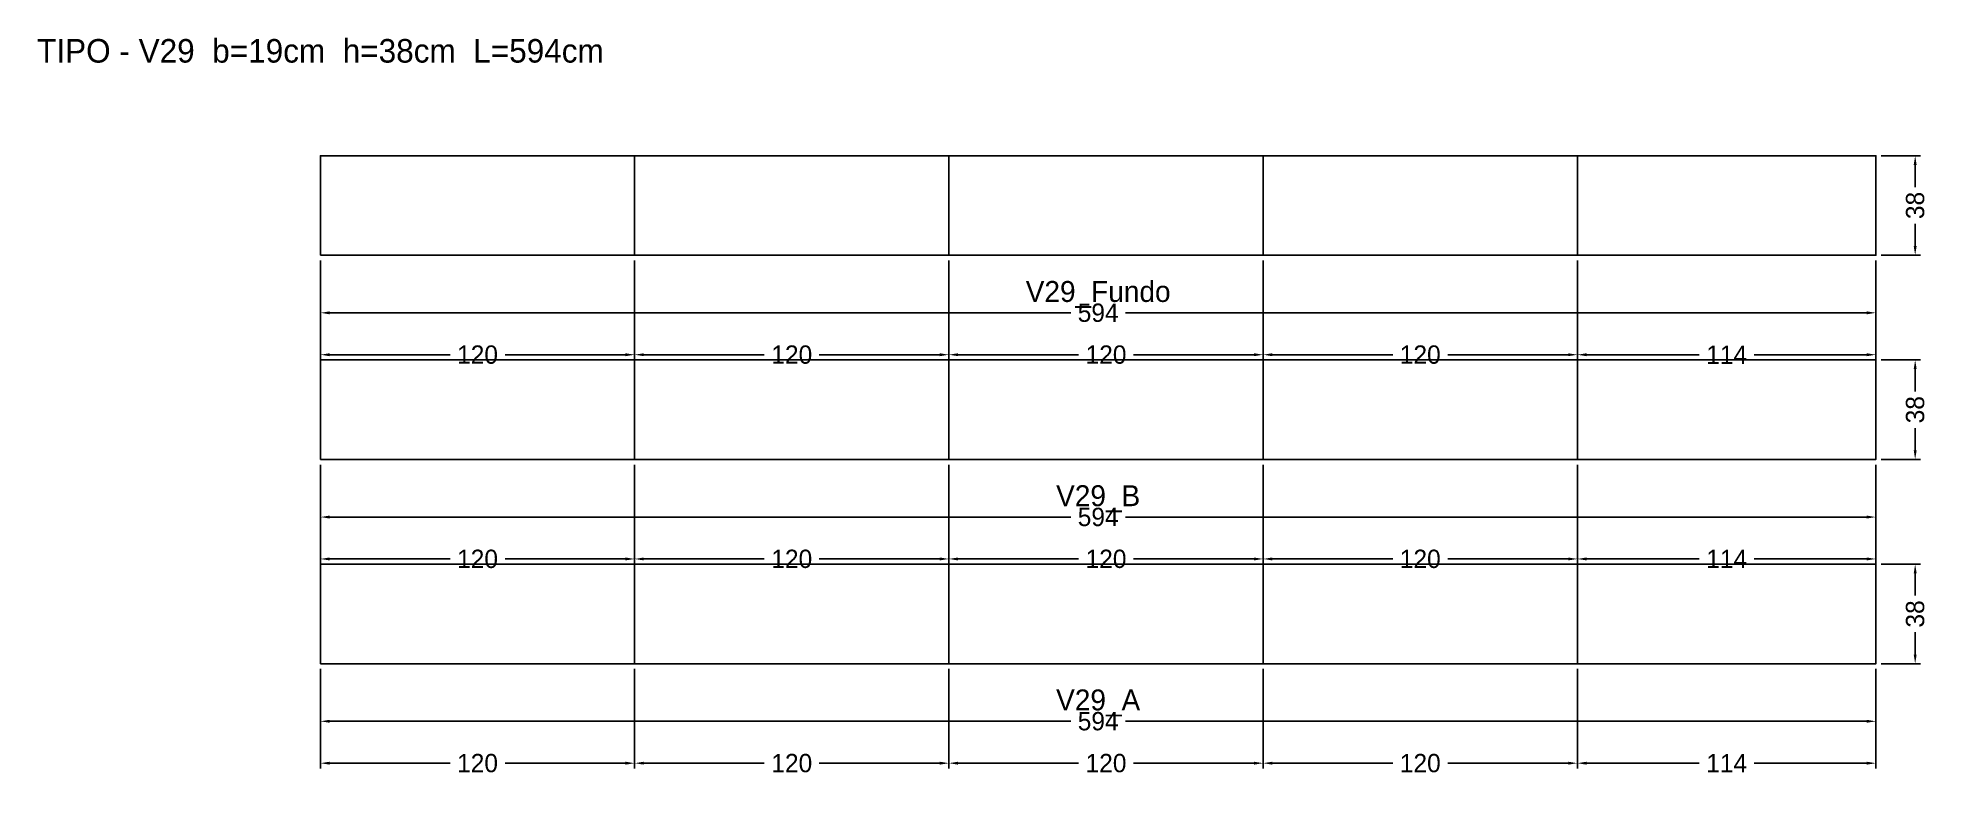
# Model space of a CAD drawing. Header units: metres. Extents: x -108 to 614, y -43 to 239.
import ezdxf

# ---------------------------------------------------------------- set-up
doc = ezdxf.new("R2010")
doc.units = ezdxf.units.M
for name, color, linetype in [('COTA', 3, 'Continuous'), ('NOMENCLATURA', 2, 'Continuous'), ('Paineis', 7, 'Continuous'), ('Texto Secao', 2, 'Continuous')]:
    doc.layers.add(name, color=color, linetype=linetype)
doc.dimstyles.new('COTA_VIG', dxfattribs={"dimtxt": 7, "dimasz": 3.5, "dimexe": 2, "dimexo": 2, "dimgap": 1.5, "dimtad": 1, "dimdec": 1, "dimcen": 2.5, "dimclrd": 3, "dimclre": 3, "dimclrt": 3, "dimazin": 3, "dimtfac": 1, "dimtmove": 0, "dimatfit": 3})

# ---------------------------------------------------------------- blocks, each defined once
blk = doc.blocks.new('_CLOSEDFILLED')
at = {"color": 0, "linetype": 'BYBLOCK'}
blk.add_solid([(-1, 0.16), (0, 0), (-1, -0.16)], dxfattribs=at)
blk = doc.blocks.new('*D1')
at = {"color": 3}
for p, q in [((0, -2), (0, -24)), ((594, -2), (594, -24)), ((3.5, -22), (286.5, -22)), ((307.5, -22), (590.5, -22))]:
    blk.add_line(p, q, dxfattribs=at)
at = {"layer": 'Defpoints'}
for p in [(0, 0), (594, 0), (0, -22)]:
    blk.add_point(p, dxfattribs=at)
at = {"layer": 'COTA', "color": 3, "xscale": 3.5, "yscale": 3.5, "rotation": 180}
blk.add_blockref('_CLOSEDFILLED', (0, -22), dxfattribs=at)
at = {"layer": 'COTA', "color": 3, "xscale": 3.5, "yscale": 3.5}
blk.add_blockref('_CLOSEDFILLED', (594, -22), dxfattribs=at)
at = {"layer": 'COTA', "color": 3, "insert": (297, -22), "char_height": 7, "attachment_point": 5}
blk.add_mtext('594', dxfattribs=at)
blk = doc.blocks.new('*D2')
at = {"color": 3}
for p, q in [((0, -2), (0, -40)), ((120, -2), (120, -40)), ((3.5, -38), (49.5, -38)), ((70.5, -38), (116.5, -38))]:
    blk.add_line(p, q, dxfattribs=at)
at = {"layer": 'Defpoints'}
for p in [(0, 0), (120, 0), (0, -38)]:
    blk.add_point(p, dxfattribs=at)
at = {"layer": 'COTA', "color": 3, "xscale": 3.5, "yscale": 3.5, "rotation": 180}
blk.add_blockref('_CLOSEDFILLED', (0, -38), dxfattribs=at)
at = {"layer": 'COTA', "color": 3, "xscale": 3.5, "yscale": 3.5}
blk.add_blockref('_CLOSEDFILLED', (120, -38), dxfattribs=at)
at = {"layer": 'COTA', "color": 3, "insert": (60, -38), "char_height": 7, "attachment_point": 5}
blk.add_mtext('120', dxfattribs=at)
blk = doc.blocks.new('*D3')
at = {"color": 3}
for p, q in [((120, -2), (120, -40)), ((240, -2), (240, -40)), ((123.5, -38), (169.5, -38)), ((190.5, -38), (236.5, -38))]:
    blk.add_line(p, q, dxfattribs=at)
at = {"layer": 'Defpoints'}
for p in [(120, 0), (240, 0), (120, -38)]:
    blk.add_point(p, dxfattribs=at)
at = {"layer": 'COTA', "color": 3, "xscale": 3.5, "yscale": 3.5, "rotation": 180}
blk.add_blockref('_CLOSEDFILLED', (120, -38), dxfattribs=at)
at = {"layer": 'COTA', "color": 3, "xscale": 3.5, "yscale": 3.5}
blk.add_blockref('_CLOSEDFILLED', (240, -38), dxfattribs=at)
at = {"layer": 'COTA', "color": 3, "insert": (180, -38), "char_height": 7, "attachment_point": 5}
blk.add_mtext('120', dxfattribs=at)
blk = doc.blocks.new('*D4')
at = {"color": 3}
for p, q in [((240, -2), (240, -40)), ((360, -2), (360, -40)), ((243.5, -38), (289.5, -38)), ((310.5, -38), (356.5, -38))]:
    blk.add_line(p, q, dxfattribs=at)
at = {"layer": 'Defpoints'}
for p in [(240, 0), (360, 0), (240, -38)]:
    blk.add_point(p, dxfattribs=at)
at = {"layer": 'COTA', "color": 3, "xscale": 3.5, "yscale": 3.5, "rotation": 180}
blk.add_blockref('_CLOSEDFILLED', (240, -38), dxfattribs=at)
at = {"layer": 'COTA', "color": 3, "xscale": 3.5, "yscale": 3.5}
blk.add_blockref('_CLOSEDFILLED', (360, -38), dxfattribs=at)
at = {"layer": 'COTA', "color": 3, "insert": (300, -38), "char_height": 7, "attachment_point": 5}
blk.add_mtext('120', dxfattribs=at)
blk = doc.blocks.new('*D5')
at = {"color": 3}
for p, q in [((360, -2), (360, -40)), ((480, -2), (480, -40)), ((363.5, -38), (409.5, -38)), ((430.5, -38), (476.5, -38))]:
    blk.add_line(p, q, dxfattribs=at)
at = {"layer": 'Defpoints'}
for p in [(360, 0), (480, 0), (360, -38)]:
    blk.add_point(p, dxfattribs=at)
at = {"layer": 'COTA', "color": 3, "xscale": 3.5, "yscale": 3.5, "rotation": 180}
blk.add_blockref('_CLOSEDFILLED', (360, -38), dxfattribs=at)
at = {"layer": 'COTA', "color": 3, "xscale": 3.5, "yscale": 3.5}
blk.add_blockref('_CLOSEDFILLED', (480, -38), dxfattribs=at)
at = {"layer": 'COTA', "color": 3, "insert": (420, -38), "char_height": 7, "attachment_point": 5}
blk.add_mtext('120', dxfattribs=at)
blk = doc.blocks.new('*D6')
at = {"color": 3}
for p, q in [((480, -2), (480, -40)), ((594, -2), (594, -40)), ((483.5, -38), (526.5, -38)), ((547.5, -38), (590.5, -38))]:
    blk.add_line(p, q, dxfattribs=at)
at = {"layer": 'Defpoints'}
for p in [(480, 0), (594, 0), (480, -38)]:
    blk.add_point(p, dxfattribs=at)
at = {"layer": 'COTA', "color": 3, "xscale": 3.5, "yscale": 3.5, "rotation": 180}
blk.add_blockref('_CLOSEDFILLED', (480, -38), dxfattribs=at)
at = {"layer": 'COTA', "color": 3, "xscale": 3.5, "yscale": 3.5}
blk.add_blockref('_CLOSEDFILLED', (594, -38), dxfattribs=at)
at = {"layer": 'COTA', "color": 3, "insert": (537, -38), "char_height": 7, "attachment_point": 5}
blk.add_mtext('114', dxfattribs=at)
blk = doc.blocks.new('*D7')
at = {"color": 3}
for p, q in [((596, 38), (611, 38)), ((609, 26), (609, 34.5)), ((609, 3.5), (609, 12)), ((596, 0), (611, 0))]:
    blk.add_line(p, q, dxfattribs=at)
at = {"layer": 'Defpoints'}
for p in [(594, 38), (594, 0), (609, 0)]:
    blk.add_point(p, dxfattribs=at)
at = {"layer": 'COTA', "color": 3, "xscale": 3.5, "yscale": 3.5}
for p, rotation in [((609, 38), 90), ((609, 0), 270)]:
    blk.add_blockref('_CLOSEDFILLED', p, dxfattribs=dict(at, rotation=rotation))
at = {"layer": 'COTA', "color": 3, "insert": (609, 19), "char_height": 7, "attachment_point": 5, "rotation": 90}
blk.add_mtext('38', dxfattribs=at)
blk = doc.blocks.new('*D8')
at = {"color": 3}
for p, q in [((0, 76), (0, 54)), ((594, 76), (594, 54)), ((3.5, 56), (286.5, 56)), ((307.5, 56), (590.5, 56))]:
    blk.add_line(p, q, dxfattribs=at)
at = {"layer": 'Defpoints'}
for p in [(0, 78), (594, 78), (0, 56)]:
    blk.add_point(p, dxfattribs=at)
at = {"layer": 'COTA', "color": 3, "xscale": 3.5, "yscale": 3.5, "rotation": 180}
blk.add_blockref('_CLOSEDFILLED', (0, 56), dxfattribs=at)
at = {"layer": 'COTA', "color": 3, "xscale": 3.5, "yscale": 3.5}
blk.add_blockref('_CLOSEDFILLED', (594, 56), dxfattribs=at)
at = {"layer": 'COTA', "color": 3, "insert": (297, 56), "char_height": 7, "attachment_point": 5}
blk.add_mtext('594', dxfattribs=at)
blk = doc.blocks.new('*D9')
at = {"color": 3}
for p, q in [((0, 76), (0, 38)), ((120, 76), (120, 38)), ((3.5, 40), (49.5, 40)), ((70.5, 40), (116.5, 40))]:
    blk.add_line(p, q, dxfattribs=at)
at = {"layer": 'Defpoints'}
for p in [(0, 78), (120, 78), (0, 40)]:
    blk.add_point(p, dxfattribs=at)
at = {"layer": 'COTA', "color": 3, "xscale": 3.5, "yscale": 3.5, "rotation": 180}
blk.add_blockref('_CLOSEDFILLED', (0, 40), dxfattribs=at)
at = {"layer": 'COTA', "color": 3, "xscale": 3.5, "yscale": 3.5}
blk.add_blockref('_CLOSEDFILLED', (120, 40), dxfattribs=at)
at = {"layer": 'COTA', "color": 3, "insert": (60, 40), "char_height": 7, "attachment_point": 5}
blk.add_mtext('120', dxfattribs=at)
blk = doc.blocks.new('*D10')
at = {"color": 3}
for p, q in [((120, 76), (120, 38)), ((240, 76), (240, 38)), ((123.5, 40), (169.5, 40)), ((190.5, 40), (236.5, 40))]:
    blk.add_line(p, q, dxfattribs=at)
at = {"layer": 'Defpoints'}
for p in [(120, 78), (240, 78), (120, 40)]:
    blk.add_point(p, dxfattribs=at)
at = {"layer": 'COTA', "color": 3, "xscale": 3.5, "yscale": 3.5, "rotation": 180}
blk.add_blockref('_CLOSEDFILLED', (120, 40), dxfattribs=at)
at = {"layer": 'COTA', "color": 3, "xscale": 3.5, "yscale": 3.5}
blk.add_blockref('_CLOSEDFILLED', (240, 40), dxfattribs=at)
at = {"layer": 'COTA', "color": 3, "insert": (180, 40), "char_height": 7, "attachment_point": 5}
blk.add_mtext('120', dxfattribs=at)
blk = doc.blocks.new('*D11')
at = {"color": 3}
for p, q in [((240, 76), (240, 38)), ((360, 76), (360, 38)), ((243.5, 40), (289.5, 40)), ((310.5, 40), (356.5, 40))]:
    blk.add_line(p, q, dxfattribs=at)
at = {"layer": 'Defpoints'}
for p in [(240, 78), (360, 78), (240, 40)]:
    blk.add_point(p, dxfattribs=at)
at = {"layer": 'COTA', "color": 3, "xscale": 3.5, "yscale": 3.5, "rotation": 180}
blk.add_blockref('_CLOSEDFILLED', (240, 40), dxfattribs=at)
at = {"layer": 'COTA', "color": 3, "xscale": 3.5, "yscale": 3.5}
blk.add_blockref('_CLOSEDFILLED', (360, 40), dxfattribs=at)
at = {"layer": 'COTA', "color": 3, "insert": (300, 40), "char_height": 7, "attachment_point": 5}
blk.add_mtext('120', dxfattribs=at)
blk = doc.blocks.new('*D12')
at = {"color": 3}
for p, q in [((360, 76), (360, 38)), ((480, 76), (480, 38)), ((363.5, 40), (409.5, 40)), ((430.5, 40), (476.5, 40))]:
    blk.add_line(p, q, dxfattribs=at)
at = {"layer": 'Defpoints'}
for p in [(360, 78), (480, 78), (360, 40)]:
    blk.add_point(p, dxfattribs=at)
at = {"layer": 'COTA', "color": 3, "xscale": 3.5, "yscale": 3.5, "rotation": 180}
blk.add_blockref('_CLOSEDFILLED', (360, 40), dxfattribs=at)
at = {"layer": 'COTA', "color": 3, "xscale": 3.5, "yscale": 3.5}
blk.add_blockref('_CLOSEDFILLED', (480, 40), dxfattribs=at)
at = {"layer": 'COTA', "color": 3, "insert": (420, 40), "char_height": 7, "attachment_point": 5}
blk.add_mtext('120', dxfattribs=at)
blk = doc.blocks.new('*D13')
at = {"color": 3}
for p, q in [((480, 76), (480, 38)), ((594, 76), (594, 38)), ((483.5, 40), (526.5, 40)), ((547.5, 40), (590.5, 40))]:
    blk.add_line(p, q, dxfattribs=at)
at = {"layer": 'Defpoints'}
for p in [(480, 78), (594, 78), (480, 40)]:
    blk.add_point(p, dxfattribs=at)
at = {"layer": 'COTA', "color": 3, "xscale": 3.5, "yscale": 3.5, "rotation": 180}
blk.add_blockref('_CLOSEDFILLED', (480, 40), dxfattribs=at)
at = {"layer": 'COTA', "color": 3, "xscale": 3.5, "yscale": 3.5}
blk.add_blockref('_CLOSEDFILLED', (594, 40), dxfattribs=at)
at = {"layer": 'COTA', "color": 3, "insert": (537, 40), "char_height": 7, "attachment_point": 5}
blk.add_mtext('114', dxfattribs=at)
blk = doc.blocks.new('*D14')
at = {"color": 3}
for p, q in [((596, 116), (611, 116)), ((609, 104), (609, 112.5)), ((609, 81.5), (609, 90)), ((596, 78), (611, 78))]:
    blk.add_line(p, q, dxfattribs=at)
at = {"layer": 'Defpoints'}
for p in [(594, 116), (594, 78), (609, 78)]:
    blk.add_point(p, dxfattribs=at)
at = {"layer": 'COTA', "color": 3, "xscale": 3.5, "yscale": 3.5}
for p, rotation in [((609, 116), 90), ((609, 78), 270)]:
    blk.add_blockref('_CLOSEDFILLED', p, dxfattribs=dict(at, rotation=rotation))
at = {"layer": 'COTA', "color": 3, "insert": (609, 97), "char_height": 7, "attachment_point": 5, "rotation": 90}
blk.add_mtext('38', dxfattribs=at)
blk = doc.blocks.new('*D15')
at = {"color": 3}
for p, q in [((0, 154), (0, 132)), ((594, 154), (594, 132)), ((3.5, 134), (286.5, 134)), ((307.5, 134), (590.5, 134))]:
    blk.add_line(p, q, dxfattribs=at)
at = {"layer": 'Defpoints'}
for p in [(0, 156), (594, 156), (0, 134)]:
    blk.add_point(p, dxfattribs=at)
at = {"layer": 'COTA', "color": 3, "xscale": 3.5, "yscale": 3.5, "rotation": 180}
blk.add_blockref('_CLOSEDFILLED', (0, 134), dxfattribs=at)
at = {"layer": 'COTA', "color": 3, "xscale": 3.5, "yscale": 3.5}
blk.add_blockref('_CLOSEDFILLED', (594, 134), dxfattribs=at)
at = {"layer": 'COTA', "color": 3, "insert": (297, 134), "char_height": 7, "attachment_point": 5}
blk.add_mtext('594', dxfattribs=at)
blk = doc.blocks.new('*D16')
at = {"color": 3}
for p, q in [((0, 154), (0, 116)), ((120, 154), (120, 116)), ((3.5, 118), (49.5, 118)), ((70.5, 118), (116.5, 118))]:
    blk.add_line(p, q, dxfattribs=at)
at = {"layer": 'Defpoints'}
for p in [(0, 156), (120, 156), (0, 118)]:
    blk.add_point(p, dxfattribs=at)
at = {"layer": 'COTA', "color": 3, "xscale": 3.5, "yscale": 3.5, "rotation": 180}
blk.add_blockref('_CLOSEDFILLED', (0, 118), dxfattribs=at)
at = {"layer": 'COTA', "color": 3, "xscale": 3.5, "yscale": 3.5}
blk.add_blockref('_CLOSEDFILLED', (120, 118), dxfattribs=at)
at = {"layer": 'COTA', "color": 3, "insert": (60, 118), "char_height": 7, "attachment_point": 5}
blk.add_mtext('120', dxfattribs=at)
blk = doc.blocks.new('*D17')
at = {"color": 3}
for p, q in [((120, 154), (120, 116)), ((240, 154), (240, 116)), ((123.5, 118), (169.5, 118)), ((190.5, 118), (236.5, 118))]:
    blk.add_line(p, q, dxfattribs=at)
at = {"layer": 'Defpoints'}
for p in [(120, 156), (240, 156), (120, 118)]:
    blk.add_point(p, dxfattribs=at)
at = {"layer": 'COTA', "color": 3, "xscale": 3.5, "yscale": 3.5, "rotation": 180}
blk.add_blockref('_CLOSEDFILLED', (120, 118), dxfattribs=at)
at = {"layer": 'COTA', "color": 3, "xscale": 3.5, "yscale": 3.5}
blk.add_blockref('_CLOSEDFILLED', (240, 118), dxfattribs=at)
at = {"layer": 'COTA', "color": 3, "insert": (180, 118), "char_height": 7, "attachment_point": 5}
blk.add_mtext('120', dxfattribs=at)
blk = doc.blocks.new('*D18')
at = {"color": 3}
for p, q in [((240, 154), (240, 116)), ((360, 154), (360, 116)), ((243.5, 118), (289.5, 118)), ((310.5, 118), (356.5, 118))]:
    blk.add_line(p, q, dxfattribs=at)
at = {"layer": 'Defpoints'}
for p in [(240, 156), (360, 156), (240, 118)]:
    blk.add_point(p, dxfattribs=at)
at = {"layer": 'COTA', "color": 3, "xscale": 3.5, "yscale": 3.5, "rotation": 180}
blk.add_blockref('_CLOSEDFILLED', (240, 118), dxfattribs=at)
at = {"layer": 'COTA', "color": 3, "xscale": 3.5, "yscale": 3.5}
blk.add_blockref('_CLOSEDFILLED', (360, 118), dxfattribs=at)
at = {"layer": 'COTA', "color": 3, "insert": (300, 118), "char_height": 7, "attachment_point": 5}
blk.add_mtext('120', dxfattribs=at)
blk = doc.blocks.new('*D19')
at = {"color": 3}
for p, q in [((360, 154), (360, 116)), ((480, 154), (480, 116)), ((363.5, 118), (409.5, 118)), ((430.5, 118), (476.5, 118))]:
    blk.add_line(p, q, dxfattribs=at)
at = {"layer": 'Defpoints'}
for p in [(360, 156), (480, 156), (360, 118)]:
    blk.add_point(p, dxfattribs=at)
at = {"layer": 'COTA', "color": 3, "xscale": 3.5, "yscale": 3.5, "rotation": 180}
blk.add_blockref('_CLOSEDFILLED', (360, 118), dxfattribs=at)
at = {"layer": 'COTA', "color": 3, "xscale": 3.5, "yscale": 3.5}
blk.add_blockref('_CLOSEDFILLED', (480, 118), dxfattribs=at)
at = {"layer": 'COTA', "color": 3, "insert": (420, 118), "char_height": 7, "attachment_point": 5}
blk.add_mtext('120', dxfattribs=at)
blk = doc.blocks.new('*D20')
at = {"color": 3}
for p, q in [((480, 154), (480, 116)), ((594, 154), (594, 116)), ((483.5, 118), (526.5, 118)), ((547.5, 118), (590.5, 118))]:
    blk.add_line(p, q, dxfattribs=at)
at = {"layer": 'Defpoints'}
for p in [(480, 156), (594, 156), (480, 118)]:
    blk.add_point(p, dxfattribs=at)
at = {"layer": 'COTA', "color": 3, "xscale": 3.5, "yscale": 3.5, "rotation": 180}
blk.add_blockref('_CLOSEDFILLED', (480, 118), dxfattribs=at)
at = {"layer": 'COTA', "color": 3, "xscale": 3.5, "yscale": 3.5}
blk.add_blockref('_CLOSEDFILLED', (594, 118), dxfattribs=at)
at = {"layer": 'COTA', "color": 3, "insert": (537, 118), "char_height": 7, "attachment_point": 5}
blk.add_mtext('114', dxfattribs=at)
blk = doc.blocks.new('*D21')
at = {"color": 3}
for p, q in [((596, 194), (611, 194)), ((609, 182), (609, 190.5)), ((609, 159.5), (609, 168)), ((596, 156), (611, 156))]:
    blk.add_line(p, q, dxfattribs=at)
at = {"layer": 'Defpoints'}
for p in [(594, 194), (594, 156), (609, 156)]:
    blk.add_point(p, dxfattribs=at)
at = {"layer": 'COTA', "color": 3, "xscale": 3.5, "yscale": 3.5}
for p, rotation in [((609, 194), 90), ((609, 156), 270)]:
    blk.add_blockref('_CLOSEDFILLED', p, dxfattribs=dict(at, rotation=rotation))
at = {"layer": 'COTA', "color": 3, "insert": (609, 175), "char_height": 7, "attachment_point": 5, "rotation": 90}
blk.add_mtext('38', dxfattribs=at)

msp = doc.modelspace()

# ---------------------------------------------------------------- linework, layer by layer
at = {"layer": 'Paineis'}
for points in [[(0, 156), (120, 156), (120, 194), (0, 194)], [(120, 156), (240, 156), (240, 194), (120, 194)], [(240, 156), (360, 156), (360, 194), (240, 194)], [(360, 156), (480, 156), (480, 194), (360, 194)], [(480, 156), (594, 156), (594, 194), (480, 194)], [(0, 78), (120, 78), (120, 116), (0, 116)], [(120, 78), (240, 78), (240, 116), (120, 116)], [(240, 78), (360, 78), (360, 116), (240, 116)], [(360, 78), (480, 78), (480, 116), (360, 116)], [(480, 78), (594, 78), (594, 116), (480, 116)], [(0, 0), (120, 0), (120, 38), (0, 38)], [(120, 0), (240, 0), (240, 38), (120, 38)], [(240, 0), (360, 0), (360, 38), (240, 38)], [(360, 0), (480, 0), (480, 38), (360, 38)], [(480, 0), (594, 0), (594, 38), (480, 38)]]:
    msp.add_lwpolyline(points, close=True, dxfattribs=at)

# ---------------------------------------------------------------- texts
at = {"layer": 'NOMENCLATURA', "insert": (0, 234), "char_height": 9, "width": 614, "attachment_point": 5}
msp.add_mtext('TIPO - V29  b=19cm  h=38cm  L=594cm', dxfattribs=at)
at = {"layer": 'Texto Secao', "char_height": 8, "width": 614, "attachment_point": 5}
for s, insert in [('V29_Fundo', (297, 141)), ('V29_B', (297, 63)), ('V29_A', (297, -15))]:
    msp.add_mtext(s, dxfattribs=dict(at, insert=insert))

# ---------------------------------------------------------------- dimensions: what is measured, and where the dimension line sits
at = {"layer": 'COTA'}
for base, p1, p2, picture, middle in [((609, 156), (594, 156), (594, 194), '*D21', (609, 175)), ((609, 78), (594, 78), (594, 116), '*D14', (609, 97)), ((609, 0), (594, 0), (594, 38), '*D7', (609, 19))]:
    dim = msp.add_linear_dim(base=base, p1=p1, p2=p2, angle=90, dimstyle='COTA_VIG', dxfattribs=at)
    dim.commit()
    dim.dimension.update_dxf_attribs({"geometry": picture, "text_midpoint": middle})
for base, p1, p2, picture, middle in [((0, 134), (0, 156), (594, 156), '*D15', (297, 134)), ((0, 118), (0, 156), (120, 156), '*D16', (60, 118)), ((120, 118), (120, 156), (240, 156), '*D17', (180, 118)), ((240, 118), (240, 156), (360, 156), '*D18', (300, 118)), ((360, 118), (360, 156), (480, 156), '*D19', (420, 118)), ((480, 118), (480, 156), (594, 156), '*D20', (537, 118)), ((0, 56), (0, 78), (594, 78), '*D8', (297, 56)), ((0, 40), (0, 78), (120, 78), '*D9', (60, 40)), ((120, 40), (120, 78), (240, 78), '*D10', (180, 40)), ((240, 40), (240, 78), (360, 78), '*D11', (300, 40)), ((360, 40), (360, 78), (480, 78), '*D12', (420, 40)), ((480, 40), (480, 78), (594, 78), '*D13', (537, 40)), ((0, -22), (0, 0), (594, 0), '*D1', (297, -22)), ((0, -38), (0, 0), (120, 0), '*D2', (60, -38)), ((120, -38), (120, 0), (240, 0), '*D3', (180, -38)), ((240, -38), (240, 0), (360, 0), '*D4', (300, -38)), ((360, -38), (360, 0), (480, 0), '*D5', (420, -38)), ((480, -38), (480, 0), (594, 0), '*D6', (537, -38))]:
    dim = msp.add_linear_dim(base=base, p1=p1, p2=p2, dimstyle='COTA_VIG', dxfattribs=at)
    dim.commit()
    dim.dimension.update_dxf_attribs({"geometry": picture, "text_midpoint": middle})

doc.saveas('drawing.dxf')
